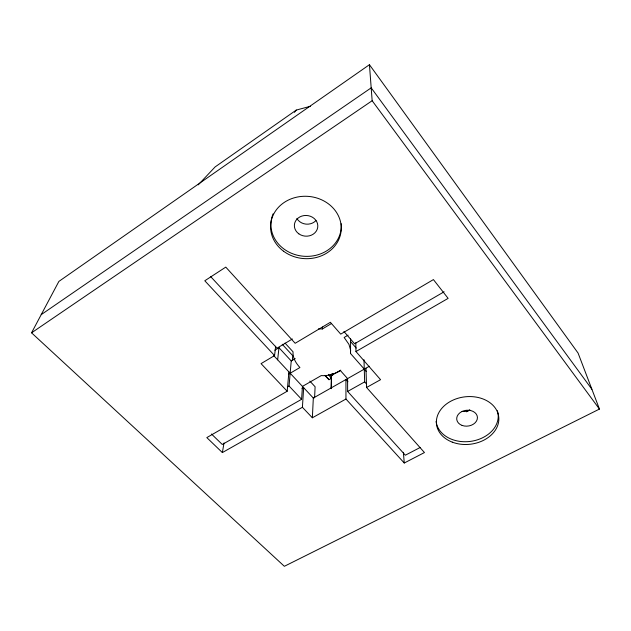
<?xml version="1.0" encoding="UTF-8"?>
<svg xmlns="http://www.w3.org/2000/svg" width="631" height="631" viewBox="0 0 631 631"><rect width="100%" height="100%" fill="white"/><g stroke="black" fill="none" stroke-linecap="round" stroke-linejoin="round"><path stroke-width="0.95" d="M332.655 375.382L332.695 373.418M324.918 375.469L328.996 379.712L331.212 378.442L331.259 376.242L330.194 374.609M331.141 387.931L331.409 375.492L340.748 370.145M331.275 388.672L331.59 373.923M318.489 328.854L322.378 328.964L322.457 327M366.217 371.344L350.544 353.526L350.576 338.713M314.609 397.388L315.106 386.771L309.845 381.085M347.91 381.739L345.93 379.539L345.954 399.021L312.361 417.785L313.323 398.035L369.348 366.256M312.361 417.785L302.407 407.279L303.669 387.694L301.973 388.664M211.488 434.025L222.286 444.484L301.594 399.305L302.454 386.393L321.211 375.603C327.954 376.131 334.635 373.954 340.44 370.634L347.586 378.6L347.634 391.441L405.347 455.203L420.341 447.395M292.311 360.577L292.737 355.679L282.231 344.274M301.594 399.305L289.045 385.998L291.23 360.964L278.973 347.705L274.808 350.197M302.407 407.279L222.364 452.577L206.818 437.598L287.192 391.228L288.919 371.904M277.648 359.82L278.973 347.705M287.192 391.228L261.053 363.63L274.572 355.568L275.652 346.206M222.364 452.577L224.029 442.962M31.55 332.821L58.872 281.426L369.443 64.701L578.083 353.076L599.45 409.069L284.352 566.299L31.55 332.821L372.156 100.723L369.443 64.701M294.417 112.318L296.286 110.07L310.381 106.3M198.252 184.844L215.124 166.915L296.286 110.07M41.22 314.632L371.186 87.851L591.91 389.295M292.366 338.981L276.993 348.194L210.722 276.67M322.378 328.964L331.425 323.577M291.23 360.964L295.221 358.613M348.099 335.156L344.147 337.475L348.967 344.384L350.678 350.418M288.47 374.222L299.914 367.534C296.002 363.282 292.587 357.809 293.036 351.822L285.046 343.114M444.106 291.79L354.606 343.761L343.927 331.504M287.357 386.977L289.045 385.998M345.954 399.021L404.258 463.012L424.458 452.553L366.595 387.481L380.564 379.681L355.955 351.546L448.128 298.368L433.418 279.588L340.724 334.138L330.368 322.291L295.174 343.28L225.78 267.118L204.791 280.771L274.572 355.568M347.634 391.441L364.663 381.881L363.984 359.709M466.419 411.806L469.858 409.992M273.602 355.49L313.844 398.603M325.036 375.366L328.996 379.712M364.663 381.881L366.619 384.09M350.434 341.45L356.207 348.067M372.156 100.723L599.45 409.069M328.53 374.364L331.212 378.442M403.383 452.309L404.258 463.012M365.956 368.181L366.595 387.481M355.805 342.696L355.955 351.546M350.52 350.741L350.544 353.526M469.74 410.063A10.175 7.848 -7 0 1 462.113 411.388M316.005 220.487A11.445 10.183 5 0 1 296.87 218.468M341.19 223.682A35.21 31.085 4.9 0 1 301.145 255.965A35.21 31.085 4.9 0 1 273.105 213.838M497.362 410.71A31.203 23.804 -6.8 0 1 472.083 441.14A31.203 23.804 -6.8 0 1 436.116 421.342M452.285 442.142A31.329 23.852 -6.8 0 0 498.845 418.724A31.329 23.852 -6.8 0 0 451.701 400.74A31.329 23.852 -6.8 0 0 452.285 442.142M283.571 251.225A35.368 31.179 4.9 0 0 340.803 233.131A35.368 31.179 4.9 0 0 293.376 198.063A35.368 31.179 4.9 0 0 283.571 251.225M298.794 233.801A11.737 10.356 4.9 0 0 317.685 227.562A11.737 10.356 4.9 0 0 301.776 216.102A11.737 10.356 4.9 0 0 298.794 233.801M462.089 425.42A10.396 7.935 -6.8 0 0 477.43 417.493A10.396 7.935 -6.8 0 0 461.671 411.664A10.396 7.935 -6.8 0 0 462.089 425.42"/></g></svg>
